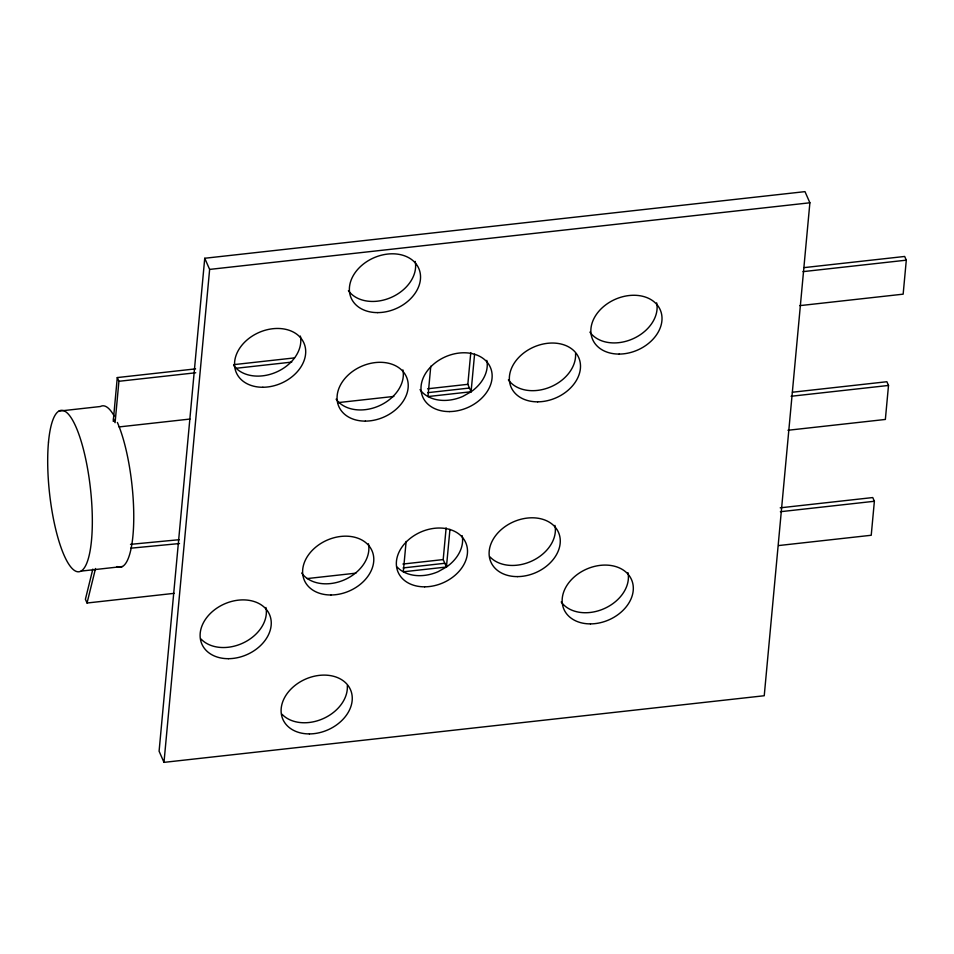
<?xml version="1.0" encoding="UTF-8"?>
<svg xmlns="http://www.w3.org/2000/svg" width="954" height="954" viewBox="0 0 954 954"><rect width="100%" height="100%" fill="white"/><g stroke="black" fill="none" stroke-linecap="round" stroke-linejoin="round"><path stroke-width="1.43" d="M113.228 421.334L117.282 377.569L195.582 368.876M117.282 377.569L118.916 381.29L115.088 422.682L113.454 418.961M204.74 258.26L159.091 751.215L163.993 762.365L764.237 695.74L809.886 202.785L804.985 191.635L204.74 258.26L209.63 269.41L163.993 762.365M406.13 541.443L403.315 571.804L446.436 567.022L449.942 529.422M430.779 366.193L427.964 396.554L471.085 391.76L474.579 354.161M446.436 567.022L443.193 559.581L446.138 527.86M471.085 391.76L467.842 384.319L470.775 352.598M780.217 507.826L872.755 497.559L874.377 501.267L871.229 535.266L778.702 545.545M792.416 392.225L886.874 381.731L888.508 385.452L885.36 419.45L787.944 430.266M804.294 267.597L904.666 256.459L906.3 260.168L903.152 294.166L799.822 305.638M92.836 569.097L85.407 599.291L87.041 603.011L174.2 593.34M87.041 603.011L95.531 568.501M209.63 269.41L809.886 202.785M802.97 271.64L906.3 260.168M233.98 364.619L294.547 357.893M118.916 381.29L195.725 372.764M235.614 368.327L291.745 362.103M59.005 411.114L100.397 406.511A81.173 20.583 83.7 0 1 114.182 415.992M427.571 388.791L467.842 384.319M119.071 426.927L189.977 419.056M337.704 402.66L393.835 396.435M427.774 392.678L469.475 388.039M791.093 396.268L888.508 385.452M81.066 571.112L122.458 566.521M780.372 511.714L874.377 501.267M402.934 564.041L443.193 559.581M307.152 578.577L355.89 573.163M403.125 567.928L444.826 563.289M130.507 544.352L179.352 539.69M130.662 548.204L179.507 543.541M627.959 572.674A36.908 27.726 -23.7 0 1 603.954 608.735A36.908 27.726 -23.7 0 1 561.19 601.95M656.662 302.859A36.908 27.726 -23.7 0 1 632.657 338.92A36.908 27.726 -23.7 0 1 589.894 332.135M554.93 525.392A36.908 27.726 -23.7 0 1 532.666 560.642A36.908 27.726 -23.7 0 1 490.022 556.933M368.435 543.768A36.908 27.726 -23.7 0 1 344.442 579.817A36.908 27.726 -23.7 0 1 301.667 573.032M462.153 535.623A36.908 27.726 -23.7 0 1 446.52 566.974L438.148 571.673A36.908 27.726 -23.7 0 1 397.258 567.165M575.548 353.54A36.908 27.726 -23.7 0 1 549.361 387.419A36.908 27.726 -23.7 0 1 508.375 379.883M486.802 360.362A36.908 27.726 -23.7 0 1 471.169 391.712L462.797 396.423A36.908 27.726 -23.7 0 1 420.034 389.626M402.886 369.902A36.908 27.726 -23.7 0 1 378.881 405.951A36.908 27.726 -23.7 0 1 336.118 399.166M347.316 685.616A36.908 27.726 -23.7 0 1 322.917 718.756A36.908 27.726 -23.7 0 1 282.014 714.248M415.181 261.396A36.908 27.726 -23.7 0 1 391.176 297.445A36.908 27.726 -23.7 0 1 348.413 290.66M265.916 607.471A36.908 27.726 -23.7 0 1 243.664 642.722A36.908 27.726 -23.7 0 1 201.02 639.025M300.355 336.046A36.908 27.726 -23.7 0 1 276.35 372.108A36.908 27.726 -23.7 0 1 233.587 365.322M117.366 422.431A81.173 20.583 83.7 0 1 133.763 517.318A81.173 20.583 83.7 0 1 117.056 566.545M590.466 623.892A36.908 27.726 -23.7 0 0 631.536 579.662A36.908 27.726 -23.7 0 0 571.196 579.901A36.908 27.726 -23.7 0 0 590.466 623.892M619.158 354.077A36.908 27.726 -23.7 0 0 660.24 309.859A36.908 27.726 -23.7 0 0 599.899 310.086A36.908 27.726 -23.7 0 0 619.158 354.077M517.426 576.61A36.908 27.726 -23.7 0 0 558.495 532.38A36.908 27.726 -23.7 0 0 498.155 532.618A36.908 27.726 -23.7 0 0 517.426 576.61M330.943 594.986A36.908 27.726 -23.7 0 0 372.012 550.756A36.908 27.726 -23.7 0 0 311.672 550.983A36.908 27.726 -23.7 0 0 330.943 594.986M424.661 586.829A36.908 27.726 -23.7 0 0 465.731 542.611A36.908 27.726 -23.7 0 0 405.39 542.838A36.908 27.726 -23.7 0 0 424.661 586.829M537.651 401.837A36.908 27.726 -23.7 0 0 578.72 357.607A36.908 27.726 -23.7 0 0 518.392 357.845A36.908 27.726 -23.7 0 0 537.651 401.837M449.298 411.579A36.908 27.726 -23.7 0 0 490.368 367.35A36.908 27.726 -23.7 0 0 430.039 367.588A36.908 27.726 -23.7 0 0 449.298 411.579M365.382 421.119A36.908 27.726 -23.7 0 0 406.452 376.89A36.908 27.726 -23.7 0 0 346.123 377.116A36.908 27.726 -23.7 0 0 365.382 421.119M309.418 733.912A36.908 27.726 -23.7 0 0 350.488 689.694A36.908 27.726 -23.7 0 0 290.147 689.921A36.908 27.726 -23.7 0 0 309.418 733.912M377.677 312.614A36.908 27.726 -23.7 0 0 418.758 268.384A36.908 27.726 -23.7 0 0 358.418 268.623A36.908 27.726 -23.7 0 0 377.677 312.614M228.411 658.689A36.908 27.726 -23.7 0 0 269.481 614.471A36.908 27.726 -23.7 0 0 209.153 614.698A36.908 27.726 -23.7 0 0 228.411 658.689M262.851 387.264A36.908 27.726 -23.7 0 0 303.921 343.035A36.908 27.726 -23.7 0 0 243.592 343.273A36.908 27.726 -23.7 0 0 262.851 387.264M48.499 442.06A81.173 20.583 83.7 0 0 75.664 571.148A81.173 20.583 83.7 0 0 85.943 460.138A81.173 20.583 83.7 0 0 48.499 442.06"/></g></svg>
